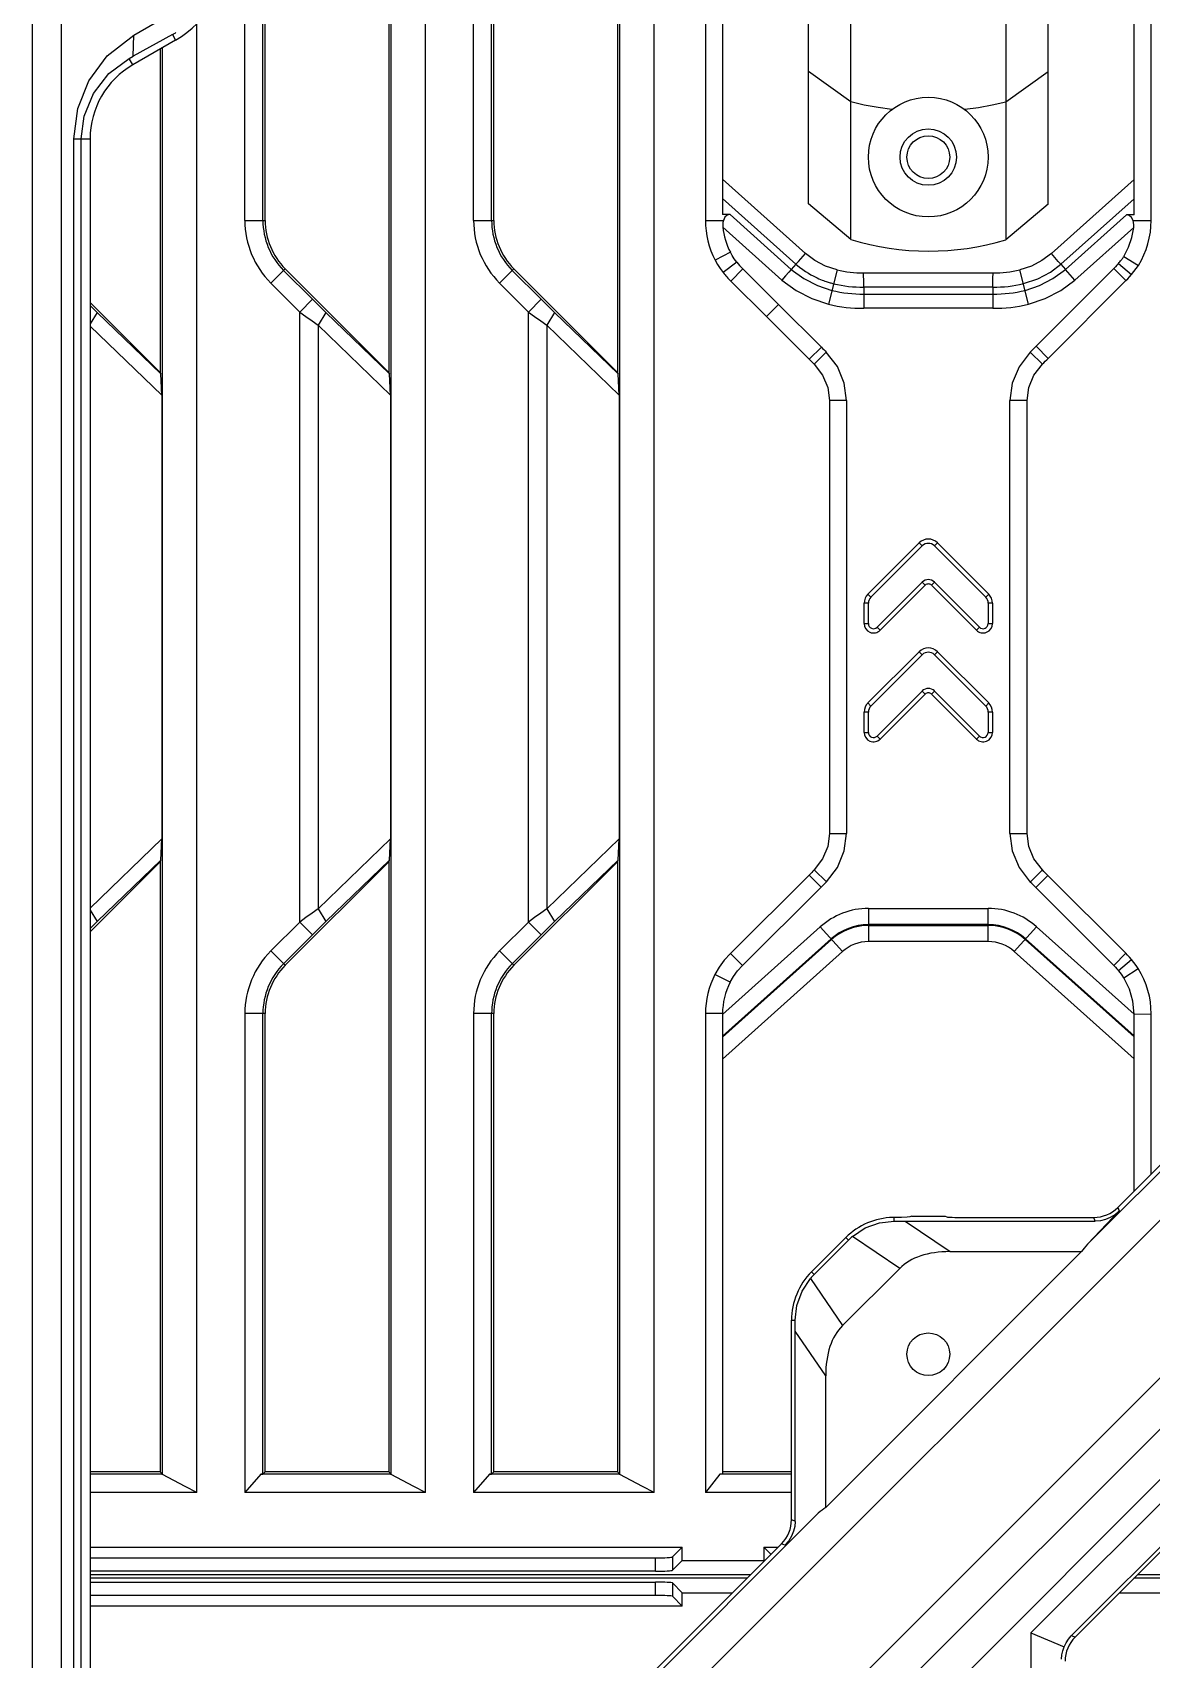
# Model space of a CAD drawing. Header units: millimetres. Extents: x -3132 to 28633, y 682 to 5849.
# Drawn here: x 7383.7 to 7449.1, y 1950.7 to 2045.8 of the extents above; entities that cross this region are included whole.
import ezdxf

# ---------------------------------------------------------------- set-up
doc = ezdxf.new("R2010")
doc.units = ezdxf.units.MM

msp = doc.modelspace()

# ---------------------------------------------------------------- linework, layer by layer
at = {"linetype": 'Continuous'}
for p, q in [((7383.661, 1715.92), (7383.661, 2695.146)), ((7385.328, 2694.142), (7385.328, 1716.924)), ((7404.63, 1961.512), (7404.63, 2193.533)), ((7406.627, 1960.447), (7406.627, 2193.533)), ((7418, 1961.512), (7418, 2193.533)), ((7419.997, 1960.447), (7419.997, 2193.533)), ((7404.488, 2135.119), (7404.488, 2025.947)), ((7417.858, 2135.119), (7417.858, 2025.947)), ((7431.492, 2033.707), (7431.492, 2127.359)), ((7440.559, 2127.371), (7440.559, 2033.695)), ((7396.074, 2034.83), (7396.074, 2126.236)), ((7397.128, 2034.83), (7397.128, 2126.236)), ((7397.262, 2034.83), (7397.262, 2126.236)), ((7409.444, 2034.83), (7409.444, 2126.236)), ((7410.498, 2034.83), (7410.498, 2126.236)), ((7410.632, 2034.83), (7410.632, 2126.236)), ((7422.998, 2126.236), (7422.998, 2034.83)), ((7424, 2126.157), (7424, 2035.176)), ((7448.058, 2035.155), (7448.058, 2126.18)), ((7449.058, 2034.83), (7449.058, 2126.226)), ((7429.028, 2035.798), (7429.028, 2125.267)), ((7443.028, 2035.788), (7443.028, 2125.278)), ((7389.58, 2045.665), (7392.08, 2047.109)), ((7393.257, 1960.447), (7393.257, 2046.32)), ((7392.028, 2045.377), (7389.528, 2043.933)), ((7391.842, 2045.7), (7389.543, 2044.432)), ((7389.543, 2044.432), (7389.58, 2045.665)), ((7391.842, 2045.7), (7392.028, 2045.377)), ((7389.312, 2044.307), (7389.543, 2044.432)), ((7389.528, 2043.933), (7389.312, 2044.307)), ((7391.118, 2044.851), (7391.118, 2025.947)), ((7391.26, 1961.512), (7391.26, 2044.934)), ((7431.492, 2041.758), (7429.028, 2043.534)), ((7443.028, 2043.525), (7440.559, 2041.748)), ((7386.08, 2039.603), (7387.028, 2039.603)), ((7386.08, 1938.42), (7386.08, 2039.603)), ((7386.513, 1938.42), (7386.513, 2039.603)), ((7387.028, 2039.603), (7387.028, 1938.42)), ((7428.842, 2032.894), (7424, 2037.238)), ((7442.028, 1952.24), (7527.102, 2037.314)), ((7448.058, 2037.214), (7443.221, 2032.888)), ((7428.292, 2032.269), (7424.002, 2036.118)), ((7431.492, 2033.707), (7429.028, 2035.798)), ((7443.028, 2035.788), (7440.559, 2033.695)), ((7448.058, 2036.098), (7443.771, 2032.263)), ((7396.074, 2034.83), (7397.262, 2034.83)), ((7409.444, 2034.83), (7410.632, 2034.83)), ((7422.998, 2034.83), (7424.047, 2034.83)), ((7424.443, 2035.176), (7424.001, 2035.175)), ((7424.443, 2035.176), (7428.019, 2031.968)), ((7444.044, 2031.962), (7447.613, 2035.155)), ((7448.058, 2035.155), (7447.613, 2035.155)), ((7448.001, 2034.83), (7449.058, 2034.83)), ((7424.017, 2034.441), (7427.468, 2031.344)), ((7444.593, 2031.337), (7448.035, 2034.416)), ((7424.459, 2032.965), (7423.572, 2032.504)), ((7428.438, 2032.437), (7428.842, 2032.894)), ((7443.622, 2032.429), (7443.222, 2032.888)), ((7525.633, 2033.016), (7444.611, 1951.994)), ((7398.434, 2032.001), (7397.594, 2031.161)), ((7400.027, 2030.219), (7398.339, 2031.906)), ((7404.488, 2025.947), (7398.434, 2032.001)), ((7411.804, 2032.001), (7410.964, 2031.161)), ((7413.397, 2030.219), (7411.709, 2031.906)), ((7417.858, 2025.947), (7411.804, 2032.001)), ((7424.826, 2032.396), (7424.04, 2031.777)), ((7425.176, 2032.008), (7424.486, 2031.283)), ((7427.278, 2029.923), (7425.176, 2032.008)), ((7428.292, 2032.269), (7428.019, 2031.968)), ((7428.292, 2032.269), (7428.438, 2032.437)), ((7430.691, 2031.939), (7430.199, 2029.928)), ((7441.884, 2029.931), (7441.388, 2031.941)), ((7446.882, 2032.027), (7442.326, 2027.471)), ((7443.771, 2032.263), (7443.622, 2032.429)), ((7443.771, 2032.263), (7444.044, 2031.962)), ((7444.593, 2031.337), (7444.044, 2031.962)), ((7444.377, 1952.067), (7524.874, 2032.565)), ((7446.882, 2032.027), (7447.583, 2031.314)), ((7447.137, 2032.303), (7447.902, 2031.659)), ((7447.459, 2032.728), (7448.31, 2032.203)), ((7397.594, 2031.161), (7399.282, 2029.474)), ((7410.964, 2031.161), (7412.652, 2029.474)), ((7424.486, 2031.283), (7426.572, 2029.215)), ((7430.42, 2031.149), (7430.494, 2031.13)), ((7432.246, 2031.764), (7439.811, 2031.764)), ((7443.034, 2026.763), (7447.583, 2031.314)), ((7391.118, 2025.947), (7387.028, 2030.037)), ((7399.282, 2029.474), (7400.027, 2030.219)), ((7412.652, 2029.474), (7413.397, 2030.219)), ((7432.254, 2030.932), (7432.252, 2030.526)), ((7432.252, 2030.526), (7439.804, 2030.526)), ((7439.802, 2030.932), (7432.254, 2030.932)), ((7439.802, 2030.932), (7439.804, 2030.526)), ((7387.443, 2029.446), (7387.028, 2028.777)), ((7391.153, 2025.863), (7387.443, 2029.446)), ((7399.282, 1993.805), (7399.282, 2029.474)), ((7400.813, 2029.446), (7400.351, 2028.7)), ((7404.523, 2025.863), (7400.813, 2029.446)), ((7412.652, 1993.805), (7412.652, 2029.474)), ((7414.183, 2029.446), (7413.721, 2028.7)), ((7417.893, 2025.863), (7414.183, 2029.446)), ((7427.278, 2029.923), (7426.572, 2029.215)), ((7426.572, 2029.215), (7429.069, 2026.713)), ((7429.776, 2027.42), (7427.278, 2029.923)), ((7439.797, 2029.694), (7432.259, 2029.694)), ((7387.028, 2028.655), (7391.221, 2024.605)), ((7400.351, 2028.7), (7404.591, 2024.605)), ((7400.351, 2028.7), (7400.351, 1994.578)), ((7413.721, 2028.7), (7417.961, 2024.605)), ((7413.721, 2028.7), (7413.721, 1994.578)), ((7429.776, 2027.42), (7429.069, 2026.713)), ((7442.326, 2027.471), (7443.034, 2026.763)), ((7447.105, 1977.116), (7497.941, 2027.952)), ((7430.063, 2027.134), (7429.356, 2026.428)), ((7441.985, 2027.132), (7442.694, 2026.426)), ((7391.118, 2025.947), (7391.153, 2025.863)), ((7391.221, 2024.605), (7391.153, 2025.863)), ((7404.488, 2025.947), (7404.523, 2025.863)), ((7404.591, 2024.605), (7404.523, 2025.863)), ((7417.858, 2025.947), (7417.893, 2025.863)), ((7417.961, 2024.605), (7417.893, 2025.863)), ((7391.221, 2024.605), (7391.221, 1998.674)), ((7512.665, 2024.291), (7395.71, 1907.336)), ((7404.591, 2024.605), (7404.591, 1998.674)), ((7417.961, 2024.605), (7417.961, 1998.674)), ((7430.251, 2024.291), (7430.251, 1998.987)), ((7431.252, 2024.291), (7430.252, 2024.291)), ((7431.252, 2024.291), (7431.251, 1998.987)), ((7441.803, 2024.292), (7440.803, 2024.292)), ((7440.803, 1998.988), (7440.803, 2024.292)), ((7441.803, 1998.987), (7441.803, 2024.292)), ((7435.498, 2015.977), (7432.498, 2012.977)), ((7432.675, 2012.801), (7435.675, 2015.801)), ((7435.675, 2015.801), (7435.498, 2015.977)), ((7436.558, 2015.977), (7436.382, 2015.801)), ((7436.382, 2015.801), (7439.382, 2012.801)), ((7439.558, 2012.977), (7436.558, 2015.977)), ((7432.498, 2012.977), (7432.675, 2012.801)), ((7435.675, 2013.679), (7433.04, 2011.045)), ((7433.217, 2010.868), (7435.851, 2013.503)), ((7435.851, 2013.503), (7435.675, 2013.679)), ((7436.382, 2013.679), (7436.205, 2013.503)), ((7436.205, 2013.503), (7438.839, 2010.868)), ((7439.016, 2011.045), (7436.382, 2013.679)), ((7439.382, 2012.801), (7439.558, 2012.977)), ((7432.528, 2012.447), (7432.278, 2012.447)), ((7432.278, 2011.257), (7432.278, 2012.447)), ((7432.528, 2011.257), (7432.528, 2012.447)), ((7439.778, 2012.447), (7439.528, 2012.447)), ((7439.528, 2012.447), (7439.528, 2011.257)), ((7439.778, 2012.447), (7439.778, 2011.257)), ((7482.96, 2012.596), (7445.327, 1974.963)), ((7401.559, 1928.369), (7484.373, 2011.183)), ((7432.278, 2011.257), (7432.528, 2011.257)), ((7433.04, 2011.045), (7433.217, 2010.868)), ((7438.839, 2010.868), (7439.016, 2011.045)), ((7439.528, 2011.257), (7439.778, 2011.257)), ((7435.498, 2009.614), (7432.498, 2006.614)), ((7432.675, 2006.437), (7435.675, 2009.437)), ((7435.675, 2009.437), (7435.498, 2009.614)), ((7436.558, 2009.614), (7436.382, 2009.437)), ((7436.382, 2009.437), (7439.382, 2006.437)), ((7439.558, 2006.614), (7436.558, 2009.614)), ((7435.675, 2007.315), (7433.04, 2004.681)), ((7435.851, 2007.139), (7435.675, 2007.315)), ((7436.382, 2007.315), (7436.205, 2007.139)), ((7439.016, 2004.681), (7436.382, 2007.315)), ((7432.498, 2006.614), (7432.675, 2006.437)), ((7433.217, 2004.504), (7435.851, 2007.139)), ((7436.205, 2007.139), (7438.839, 2004.504)), ((7439.382, 2006.437), (7439.558, 2006.614)), ((7432.528, 2006.083), (7432.278, 2006.083)), ((7432.278, 2004.893), (7432.278, 2006.083)), ((7432.528, 2004.893), (7432.528, 2006.083)), ((7439.778, 2006.083), (7439.528, 2006.083)), ((7439.528, 2006.083), (7439.528, 2004.893)), ((7439.778, 2006.083), (7439.778, 2004.893)), ((7432.278, 2004.893), (7432.528, 2004.893)), ((7433.04, 2004.681), (7433.217, 2004.504)), ((7438.839, 2004.504), (7439.016, 2004.681)), ((7439.528, 2004.893), (7439.778, 2004.893)), ((7484.373, 2001.957), (7395.271, 1912.855)), ((7395.28, 1909.871), (7485.124, 1999.715)), ((7391.221, 1998.674), (7387.028, 1994.624)), ((7391.153, 1997.416), (7391.221, 1998.674)), ((7404.591, 1998.674), (7400.351, 1994.578)), ((7404.523, 1997.416), (7404.591, 1998.674)), ((7417.961, 1998.674), (7413.721, 1994.578)), ((7417.893, 1997.416), (7417.961, 1998.674)), ((7430.251, 1998.987), (7431.251, 1998.987)), ((7440.803, 1998.988), (7441.803, 1998.988)), ((7387.028, 1993.242), (7391.118, 1997.332)), ((7387.443, 1993.833), (7391.153, 1997.416)), ((7391.118, 1997.332), (7391.153, 1997.416)), ((7391.118, 1997.332), (7391.118, 1961.665)), ((7398.434, 1991.277), (7404.488, 1997.332)), ((7400.813, 1993.833), (7404.523, 1997.416)), ((7404.488, 1997.332), (7404.523, 1997.416)), ((7404.488, 1997.332), (7404.488, 1961.665)), ((7411.804, 1991.277), (7417.858, 1997.332)), ((7414.183, 1993.833), (7417.893, 1997.416)), ((7417.858, 1997.332), (7417.893, 1997.416)), ((7417.858, 1997.332), (7417.858, 1961.665)), ((7430.069, 1996.15), (7429.361, 1996.856)), ((7441.99, 1996.142), (7442.698, 1996.849)), ((7429.057, 1996.554), (7424.464, 1991.973)), ((7425.165, 1991.26), (7429.763, 1995.846)), ((7429.763, 1995.846), (7429.057, 1996.554)), ((7443.024, 1996.524), (7442.317, 1995.817)), ((7442.317, 1995.817), (7446.871, 1991.263)), ((7447.568, 1991.981), (7443.024, 1996.524)), ((7387.028, 1994.502), (7387.443, 1993.833)), ((7400.351, 1994.578), (7400.813, 1993.833)), ((7413.721, 1994.578), (7414.183, 1993.833)), ((7432.527, 1994.601), (7439.536, 1994.601)), ((7432.527, 1994.601), (7432.527, 1992.66)), ((7439.536, 1992.66), (7439.536, 1994.601)), ((7399.282, 1993.805), (7397.594, 1992.117)), ((7398.339, 1991.372), (7400.027, 1993.06)), ((7400.027, 1993.06), (7399.282, 1993.805)), ((7412.652, 1993.805), (7410.964, 1992.117)), ((7411.709, 1991.372), (7413.397, 1993.06)), ((7413.397, 1993.06), (7412.652, 1993.805)), ((7429.708, 1993.522), (7423.998, 1988.399)), ((7431.005, 1992.077), (7429.708, 1993.522)), ((7439.536, 1993.653), (7432.527, 1993.653)), ((7432.527, 1993.609), (7439.536, 1993.609)), ((7442.35, 1993.526), (7441.056, 1992.079)), ((7448.058, 1988.429), (7442.35, 1993.526)), ((7397.594, 1992.117), (7398.434, 1991.277)), ((7410.964, 1992.117), (7411.804, 1991.277)), ((7430.342, 1992.816), (7423.998, 1987.124)), ((7423.998, 1987.065), (7430.371, 1992.783)), ((7423.998, 1985.79), (7431.005, 1992.077)), ((7425.165, 1991.26), (7424.464, 1991.973)), ((7439.536, 1992.66), (7432.527, 1992.66)), ((7441.056, 1992.079), (7448.058, 1985.815)), ((7441.688, 1992.787), (7448.058, 1987.088)), ((7448.058, 1987.148), (7441.718, 1992.819)), ((7446.871, 1991.263), (7447.568, 1991.981)), ((7447.138, 1990.975), (7447.904, 1991.617)), ((7447.46, 1990.549), (7448.306, 1991.084)), ((7424.445, 1990.287), (7423.553, 1990.739)), ((7397.262, 1988.449), (7396.074, 1988.449)), ((7396.074, 1988.449), (7396.074, 1960.447)), ((7397.128, 1961.531), (7397.128, 1988.449)), ((7397.262, 1961.665), (7397.262, 1988.449)), ((7410.632, 1988.449), (7409.444, 1988.449)), ((7409.444, 1988.449), (7409.444, 1960.447)), ((7410.498, 1961.531), (7410.498, 1988.449)), ((7410.632, 1961.665), (7410.632, 1988.449)), ((7423.998, 1988.449), (7422.998, 1988.449)), ((7422.998, 1988.449), (7422.998, 1960.447)), ((7423.998, 1988.449), (7423.998, 1961.534)), ((7448.058, 1988.429), (7449.058, 1988.439)), ((7448.058, 1978.069), (7448.058, 1988.429)), ((7449.058, 1979.068), (7449.058, 1988.435)), ((7447.186, 1976.92), (7445.327, 1974.963)), ((7447.105, 1977.116), (7447.186, 1976.92)), ((7434.037, 1976.317), (7434.037, 1976.533)), ((7434.667, 1976.316), (7445.788, 1976.316)), ((7434.667, 1976.316), (7437.297, 1974.533)), ((7435.041, 1976.603), (7434.943, 1976.564)), ((7435.041, 1976.603), (7437.015, 1976.603)), ((7437.015, 1976.603), (7437.111, 1976.565)), ((7438.102, 1976.533), (7445.698, 1976.533)), ((7445.788, 1976.316), (7445.698, 1976.533)), ((7429.2, 1973.352), (7431.209, 1975.361)), ((7429.351, 1973.201), (7431.36, 1975.21)), ((7431.209, 1975.361), (7431.36, 1975.21)), ((7434.354, 1973.557), (7431.596, 1975.427)), ((7430.028, 1959.577), (7444.984, 1974.533)), ((7437.297, 1974.533), (7444.984, 1974.533)), ((7429.134, 1972.965), (7431.004, 1970.207)), ((7429.351, 1973.201), (7429.2, 1973.352)), ((7434.354, 1973.557), (7431.004, 1970.207)), ((7428.028, 1970.524), (7428.244, 1970.524)), ((7428.028, 1958.863), (7428.028, 1970.524)), ((7430.028, 1967.264), (7428.245, 1969.894)), ((7428.245, 1958.773), (7428.245, 1969.894)), ((7430.028, 1959.577), (7430.028, 1967.264)), ((7391.118, 1961.665), (7387.028, 1961.665)), ((7391.261, 1961.519), (7387.028, 1961.52)), ((7396.998, 1961.521), (7396.074, 1960.447)), ((7396.998, 1961.521), (7397.128, 1961.531)), ((7404.631, 1961.519), (7396.998, 1961.521)), ((7397.128, 1961.531), (7397.262, 1961.665)), ((7404.488, 1961.665), (7397.262, 1961.665)), ((7410.368, 1961.521), (7409.444, 1960.447)), ((7410.368, 1961.521), (7410.498, 1961.531)), ((7418.001, 1961.519), (7410.368, 1961.521)), ((7410.498, 1961.531), (7410.632, 1961.665)), ((7417.858, 1961.665), (7410.632, 1961.665)), ((7423.845, 1961.521), (7422.998, 1960.447)), ((7423.845, 1961.521), (7423.998, 1961.534)), ((7428.028, 1961.521), (7423.845, 1961.521)), ((7428.028, 1961.665), (7423.998, 1961.665)), ((7393.257, 1960.447), (7387.028, 1960.447)), ((7406.627, 1960.447), (7396.074, 1960.447)), ((7419.997, 1960.447), (7409.444, 1960.447)), ((7428.028, 1960.447), (7422.998, 1960.447)), ((7429.598, 1959.235), (7400.146, 1929.783)), ((7428.028, 1958.863), (7428.245, 1958.773)), ((7387.028, 1957.251), (7421.647, 1957.251)), ((7400.103, 1930.113), (7427.445, 1957.456)), ((7421.647, 1957.251), (7421.078, 1956.683)), ((7421.647, 1956.471), (7421.647, 1957.251)), ((7426.41, 1957.251), (7427.241, 1957.251)), ((7426.41, 1957.251), (7426.825, 1956.836)), ((7426.41, 1957.251), (7426.41, 1956.471)), ((7427.641, 1957.375), (7427.445, 1957.456)), ((7387.028, 1956.633), (7420.079, 1956.633)), ((7420.079, 1955.853), (7387.028, 1955.853)), ((7420.079, 1955.853), (7420.079, 1956.633)), ((7421.078, 1956.683), (7421.078, 1955.903)), ((7421.647, 1956.471), (7421.078, 1955.903)), ((7421.647, 1956.471), (7426.41, 1956.471)), ((7425.622, 1955.633), (7387.028, 1955.633)), ((7425.422, 1955.433), (7387.028, 1955.433)), ((7387.028, 1955.213), (7420.079, 1955.213)), ((7420.079, 1954.433), (7420.079, 1955.213)), ((7421.647, 1954.594), (7421.078, 1955.163)), ((7421.078, 1955.163), (7421.078, 1954.383)), ((7539.528, 1955.433), (7448.05, 1955.433)), ((7539.528, 1955.633), (7448.25, 1955.633)), ((7420.079, 1954.433), (7387.028, 1954.433)), ((7421.647, 1953.815), (7421.078, 1954.383)), ((7421.647, 1954.594), (7424.584, 1954.594)), ((7421.647, 1953.815), (7421.647, 1954.594)), ((7447.211, 1954.594), (7450.41, 1954.594)), ((7421.647, 1953.815), (7387.028, 1953.815)), ((7442.028, 1952.24), (7443.968, 1951.436)), ((7442.028, 1952.24), (7442.028, 1943.6)), ((7444.394, 1952.084), (7444.611, 1951.994))]:
    msp.add_line(p, q, dxfattribs=at)
for points in [[(7386.08, 2039.603), (7386.307, 2041.372), (7386.951, 2042.985), (7388.025, 2044.445), (7389.58, 2045.665)], [(7386.513, 2039.603), (7386.68, 2040.928), (7387.219, 2042.26), (7388.119, 2043.426), (7389.312, 2044.307)], [(7433.9, 2041.311), (7433.09, 2041.425), (7432.287, 2041.574), (7431.492, 2041.758)], [(7440.559, 2041.748), (7439.768, 2041.566), (7438.968, 2041.419), (7438.161, 2041.308)], [(7424.047, 2034.83), (7424.021, 2034.712), (7424.011, 2034.582), (7424.017, 2034.441)], [(7424.441, 2035.176), (7424.27, 2035.135), (7424.137, 2035.016), (7424.047, 2034.83)], [(7448.001, 2034.83), (7447.907, 2035.01), (7447.775, 2035.119), (7447.613, 2035.155)], [(7448.035, 2034.416), (7448.042, 2034.567), (7448.031, 2034.706), (7448.001, 2034.83)], [(7447.459, 2032.729), (7447.736, 2033.26), (7447.929, 2033.827), (7448.035, 2034.416)], [(7424.826, 2032.396), (7424.688, 2032.583), (7424.566, 2032.773), (7424.459, 2032.965)], [(7430.691, 2031.939), (7430.024, 2032.161), (7429.401, 2032.483), (7428.842, 2032.894)], [(7443.221, 2032.888), (7442.671, 2032.484), (7442.053, 2032.164), (7441.388, 2031.941)], [(7423.572, 2032.504), (7423.709, 2032.258), (7423.865, 2032.016), (7424.04, 2031.777)], [(7428.019, 2031.968), (7427.872, 2031.8), (7427.682, 2031.585), (7427.468, 2031.344)], [(7428.019, 2031.968), (7428.744, 2031.433), (7429.545, 2031.019), (7430.397, 2030.736)], [(7428.292, 2032.269), (7428.502, 2032.104), (7428.688, 2031.961), (7428.857, 2031.841), (7429.015, 2031.742), (7429.161, 2031.658), (7429.295, 2031.586), (7429.418, 2031.524), (7429.532, 2031.469), (7429.636, 2031.422), (7429.733, 2031.38), (7429.822, 2031.344), (7429.905, 2031.312), (7429.981, 2031.284), (7430.052, 2031.26), (7430.118, 2031.238), (7430.178, 2031.218), (7430.234, 2031.201), (7430.286, 2031.186), (7430.334, 2031.172), (7430.379, 2031.16), (7430.42, 2031.149)], [(7441.587, 2031.133), (7442.436, 2031.423), (7443.163, 2031.811), (7443.771, 2032.263)], [(7441.684, 2030.739), (7442.526, 2031.019), (7443.317, 2031.427), (7444.044, 2031.962)], [(7447.137, 2032.303), (7447.054, 2032.207), (7446.969, 2032.114), (7446.882, 2032.027)], [(7447.137, 2032.303), (7447.185, 2032.36), (7447.228, 2032.413), (7447.268, 2032.463), (7447.304, 2032.509), (7447.336, 2032.553), (7447.366, 2032.593), (7447.392, 2032.631), (7447.416, 2032.666), (7447.437, 2032.699), (7447.459, 2032.729)], [(7447.902, 2031.659), (7448.05, 2031.84), (7448.186, 2032.021), (7448.31, 2032.203)], [(7427.468, 2031.344), (7428.298, 2030.731), (7429.215, 2030.255), (7430.199, 2029.928)], [(7432.254, 2030.932), (7432.254, 2031.155), (7432.246, 2031.764)], [(7439.802, 2030.932), (7439.806, 2031.155), (7439.808, 2031.442), (7439.811, 2031.764)], [(7441.884, 2029.931), (7442.862, 2030.258), (7443.772, 2030.73), (7444.593, 2031.337)], [(7447.583, 2031.314), (7447.692, 2031.424), (7447.798, 2031.539), (7447.902, 2031.659)], [(7400.813, 2029.446), (7400.559, 2029.693), (7400.296, 2029.95), (7400.027, 2030.219)], [(7414.183, 2029.446), (7413.929, 2029.693), (7413.666, 2029.95), (7413.397, 2030.219)], [(7432.252, 2030.526), (7432.252, 2030.303), (7432.259, 2029.694)], [(7439.804, 2030.526), (7439.801, 2030.303), (7439.797, 2029.694)], [(7387.443, 2029.446), (7387.189, 2029.693), (7387.028, 2029.85)], [(7399.282, 2029.474), (7399.644, 2029.208), (7400.001, 2028.951), (7400.351, 2028.7)], [(7412.652, 2029.474), (7413.014, 2029.208), (7413.371, 2028.951), (7413.721, 2028.7)], [(7429.356, 2026.428), (7429.851, 2025.779), (7430.15, 2025.054), (7430.251, 2024.291)], [(7431.251, 2024.291), (7431.116, 2025.313), (7430.717, 2026.279), (7430.063, 2027.134)], [(7441.985, 2027.132), (7441.335, 2026.276), (7440.937, 2025.311), (7440.803, 2024.291)], [(7441.803, 2024.292), (7441.904, 2025.054), (7442.202, 2025.778), (7442.694, 2026.426)], [(7430.251, 1998.987), (7430.151, 1998.226), (7429.852, 1997.503), (7429.361, 1996.856)], [(7430.069, 1996.15), (7430.719, 1997.004), (7431.117, 1997.968), (7431.251, 1998.987)], [(7440.803, 1998.988), (7440.938, 1997.965), (7441.337, 1996.999), (7441.99, 1996.142)], [(7442.698, 1996.849), (7442.203, 1997.498), (7441.904, 1998.224), (7441.803, 1998.987)], [(7400.351, 1994.578), (7400.001, 1994.328), (7399.644, 1994.07), (7399.282, 1993.805)], [(7413.721, 1994.578), (7413.371, 1994.328), (7413.014, 1994.07), (7412.652, 1993.805)], [(7387.028, 1993.428), (7387.189, 1993.586), (7387.443, 1993.833)], [(7400.027, 1993.06), (7400.297, 1993.329), (7400.559, 1993.586), (7400.813, 1993.833)], [(7413.397, 1993.06), (7413.667, 1993.329), (7413.929, 1993.586), (7414.183, 1993.833)], [(7424.464, 1991.973), (7424.099, 1991.575), (7423.794, 1991.159), (7423.553, 1990.738)], [(7447.904, 1991.617), (7447.794, 1991.745), (7447.682, 1991.866), (7447.568, 1991.981)], [(7424.445, 1990.287), (7424.636, 1990.619), (7424.876, 1990.946), (7425.165, 1991.26)], [(7446.871, 1991.263), (7446.962, 1991.172), (7447.051, 1991.076), (7447.138, 1990.975)], [(7448.305, 1991.084), (7448.183, 1991.263), (7448.05, 1991.439), (7447.904, 1991.617)], [(7447.459, 1990.549), (7447.361, 1990.693), (7447.256, 1990.831), (7447.138, 1990.975)], [(7448.058, 1988.429), (7447.992, 1989.171), (7447.791, 1989.883), (7447.459, 1990.549)], [(7447.186, 1976.92), (7446.93, 1976.693), (7446.658, 1976.525), (7446.378, 1976.409), (7446.096, 1976.341), (7445.813, 1976.316)], [(7431.596, 1975.427), (7432.341, 1975.918), (7433.167, 1976.218), (7434.037, 1976.317)], [(7434.943, 1976.564), (7434.788, 1976.549), (7434.466, 1976.538), (7433.954, 1976.532)], [(7428.244, 1970.524), (7428.343, 1971.389), (7428.644, 1972.22), (7429.134, 1972.965)], [(7391.264, 1961.513), (7391.216, 1961.567), (7391.118, 1961.665)], [(7393.257, 1960.447), (7392.578, 1960.805), (7391.913, 1961.159), (7391.26, 1961.512)], [(7404.634, 1961.513), (7404.586, 1961.567), (7404.488, 1961.665)], [(7406.627, 1960.447), (7405.948, 1960.805), (7405.283, 1961.159), (7404.63, 1961.512)], [(7418.004, 1961.513), (7417.956, 1961.567), (7417.858, 1961.665)], [(7419.997, 1960.447), (7419.318, 1960.805), (7418.653, 1961.159), (7418, 1961.512)], [(7428.245, 1958.748), (7428.22, 1958.465), (7428.152, 1958.183), (7428.036, 1957.903), (7427.868, 1957.631), (7427.641, 1957.375)], [(7443.968, 1951.436), (7444.079, 1951.668), (7444.216, 1951.879), (7444.377, 1952.067)], [(7443.811, 1950.701), (7443.831, 1950.951), (7443.883, 1951.196), (7443.968, 1951.436)]]:
    msp.add_lwpolyline(points, dxfattribs=at)
for centre, radius in [((7436.028, 2038.533), 3.5), ((7436.028, 2038.533), 1.65), ((7436.028, 2038.533), 1.25), ((7436.028, 1968.533), 1.25)]:
    msp.add_circle(centre, radius, dxfattribs=at)
for centre, radius, start, end in [((7389.028, 2050.573), 6, 300, 0), ((7392.028, 2039.603), 5, 120, 180), ((7401.262, 2034.83), 5.188, 180.00001, 225), ((7401.262, 2034.83), 4.134, 180, 225), ((7401.262, 2034.83), 4, 180.00001, 225), ((7414.632, 2034.83), 5.188, 180.00001, 225), ((7414.632, 2034.83), 4.134, 180, 225), ((7414.632, 2034.83), 4, 180.00001, 225), ((7427.998, 2034.83), 5, 180.00002, 207.71825), ((7444.058, 2034.83), 4.998, 328.28646, 0.00762), ((7427.998, 2034.83), 4, 185.58183, 207.78568), ((7427.912, 2034.823), 3.926, 218.18979, 225.81563), ((7432.143, 2037.869), 6.105, 256.24513, 270.96986), ((7439.922, 2037.874), 6.111, 268.95345, 283.87387), ((7427.912, 2034.823), 4.926, 218.19037, 225.93408), ((7432.143, 2037.869), 6.937, 256.2454, 270.91771), ((7439.922, 2037.874), 6.943, 269.00943, 283.87321), ((7432.143, 2037.869), 7.343, 256.2454, 270.85433), ((7439.922, 2037.874), 7.349, 269.0774, 283.87321), ((7432.143, 2037.869), 8.175, 256.24562, 270.81432), ((7439.922, 2037.874), 8.181, 269.12028, 283.87341), ((7485.362, 2083.152), 78.714, 225.07549, 225.37047), ((7386.532, 2083.261), 78.902, 314.65299, 315.00212), ((7485.362, 2083.152), 79.714, 225.07472, 225.36551), ((7386.532, 2083.261), 79.902, 314.65883, 315.00212), ((7436.028, 2015.447), 0.75, 45.00003, 134.99998), ((7436.028, 2015.447), 0.5, 45.00005, 134.99998), ((7436.028, 2013.326), 0.5, 44.99999, 134.99998), ((7433.028, 2012.447), 0.75, 135, 179.99994), ((7436.028, 2013.326), 0.25, 44.99997, 134.99998), ((7439.028, 2012.447), 0.75, 0, 44.99999), ((7433.028, 2012.447), 0.5, 135, 179.99995), ((7439.028, 2012.447), 0.5, 0, 44.99999), ((7432.828, 2011.257), 0.55, 180.00004, 315), ((7432.828, 2011.257), 0.3, 180.00002, 315), ((7439.228, 2011.257), 0.55, 225.00013, 0), ((7439.228, 2011.257), 0.3, 225.00005, 0), ((7436.028, 2009.083), 0.75, 45.00003, 134.99998), ((7436.028, 2009.083), 0.5, 45.00005, 134.99998), ((7436.028, 2006.962), 0.5, 44.99999, 134.99998), ((7436.028, 2006.962), 0.25, 44.99997, 134.99998), ((7433.028, 2006.083), 0.75, 135, 179.99994), ((7433.028, 2006.083), 0.5, 135, 179.99995), ((7439.028, 2006.083), 0.5, 0, 44.99999), ((7439.028, 2006.083), 0.75, 0, 44.99999), ((7432.828, 2004.893), 0.55, 180.00004, 315), ((7432.828, 2004.893), 0.3, 180.00002, 315), ((7439.228, 2004.893), 0.55, 225.00013, 0), ((7439.228, 2004.893), 0.3, 225.00005, 0), ((7485.326, 1940.138), 79.68, 134.61732, 134.92528), ((7386.508, 1940.01), 79.925, 44.99933, 45.3289), ((7485.326, 1940.138), 78.68, 134.61137, 134.92528), ((7386.508, 1940.01), 78.925, 44.99933, 45.33387), ((7432.527, 1990.381), 4.221, 90, 131.89966), ((7439.536, 1990.381), 4.221, 48.18708, 90), ((7432.527, 1990.381), 3.272, 90, 131.89966), ((7432.527, 1990.381), 3.228, 90, 131.89966), ((7439.536, 1990.381), 3.272, 48.18708, 90), ((7439.536, 1990.381), 3.228, 48.18708, 90), ((7401.262, 1988.449), 5.188, 135, 180), ((7414.632, 1988.449), 5.188, 135, 180), ((7432.527, 1990.381), 2.279, 90, 131.89966), ((7439.536, 1990.381), 2.279, 48.18708, 90), ((7401.262, 1988.449), 4.134, 135, 180), ((7401.262, 1988.449), 4, 135, 180), ((7414.632, 1988.449), 4.134, 135, 180), ((7414.632, 1988.449), 4, 135, 180), ((7444.058, 1988.449), 4.999, 359.84083, 31.81758), ((7427.998, 1988.449), 5, 152.75191, 180), ((7427.998, 1988.449), 4, 152.65263, 179.99999), ((7434.037, 1972.533), 4, 91.19407, 135), ((7432.028, 1970.524), 4, 135, 180)]:
    msp.add_arc(centre, radius, start, end, dxfattribs=at)
for centre, major_axis, ratio, start_param, end_param in [((7389.254, 2050.383), (4.09, -3.452), 0.998479, -0.365395, -0.322218), ((7436.046, 2051.483), (0, -18.45), 0.92139, -0.27117, 0.268696), ((7445.697, 1978.525), (0.762, -1.841), 0.999286, -0.392447, 0.392447), ((7429.075, 1976.572), (9.136, -0.157), 0.022141, -0.996256, -0.911713), ((7438.102, 1976.568), (0.996, 0), 0.034921, -3.054326, -1.570796), ((7433.985, 1972.585), (2.625, -2.625), 0.999801, 3.055091, 3.141593), ((7448.223, 1975.033), (3.414, 1.414), 0.414214, 2.391101, 2.608875), ((7442.511, 1967.462), (-8.456, 5.734), 0.489394, -0.625204, -0.093629), ((7431.976, 1970.576), (-2.625, 2.625), 0.999801, 0, 0.086501), ((7427.989, 1975.486), (-0.157, 9.136), 0.022141, -2.22988, -2.145337), ((7437.099, 1962.05), (5.734, -8.456), 0.489394, -3.047963, -2.516389), ((7426.036, 1958.864), (1.841, -0.762), 0.999286, -0.392447, 0.392447), ((7429.528, 1956.338), (1.414, 3.414), 0.414214, 0.532718, 0.750492), ((7420.079, 1956.685), (1, 0), 0.052408, -1.570796, -0.05236), ((7420.079, 1955.905), (1, 0), 0.052408, -1.570796, -0.05236), ((7420.079, 1955.16), (1, 0), 0.052408, 0.05236, 1.570796), ((7420.079, 1954.381), (1, 0), 0.052408, 0.05236, 1.570796), ((7446.02, 1950.586), (-1.841, 0.762), 0.999286, -0.392447, 0.392447)]:
    msp.add_ellipse(centre, major_axis=major_axis, ratio=ratio, start_param=start_param, end_param=end_param, dxfattribs=at)

doc.saveas('drawing.dxf')
